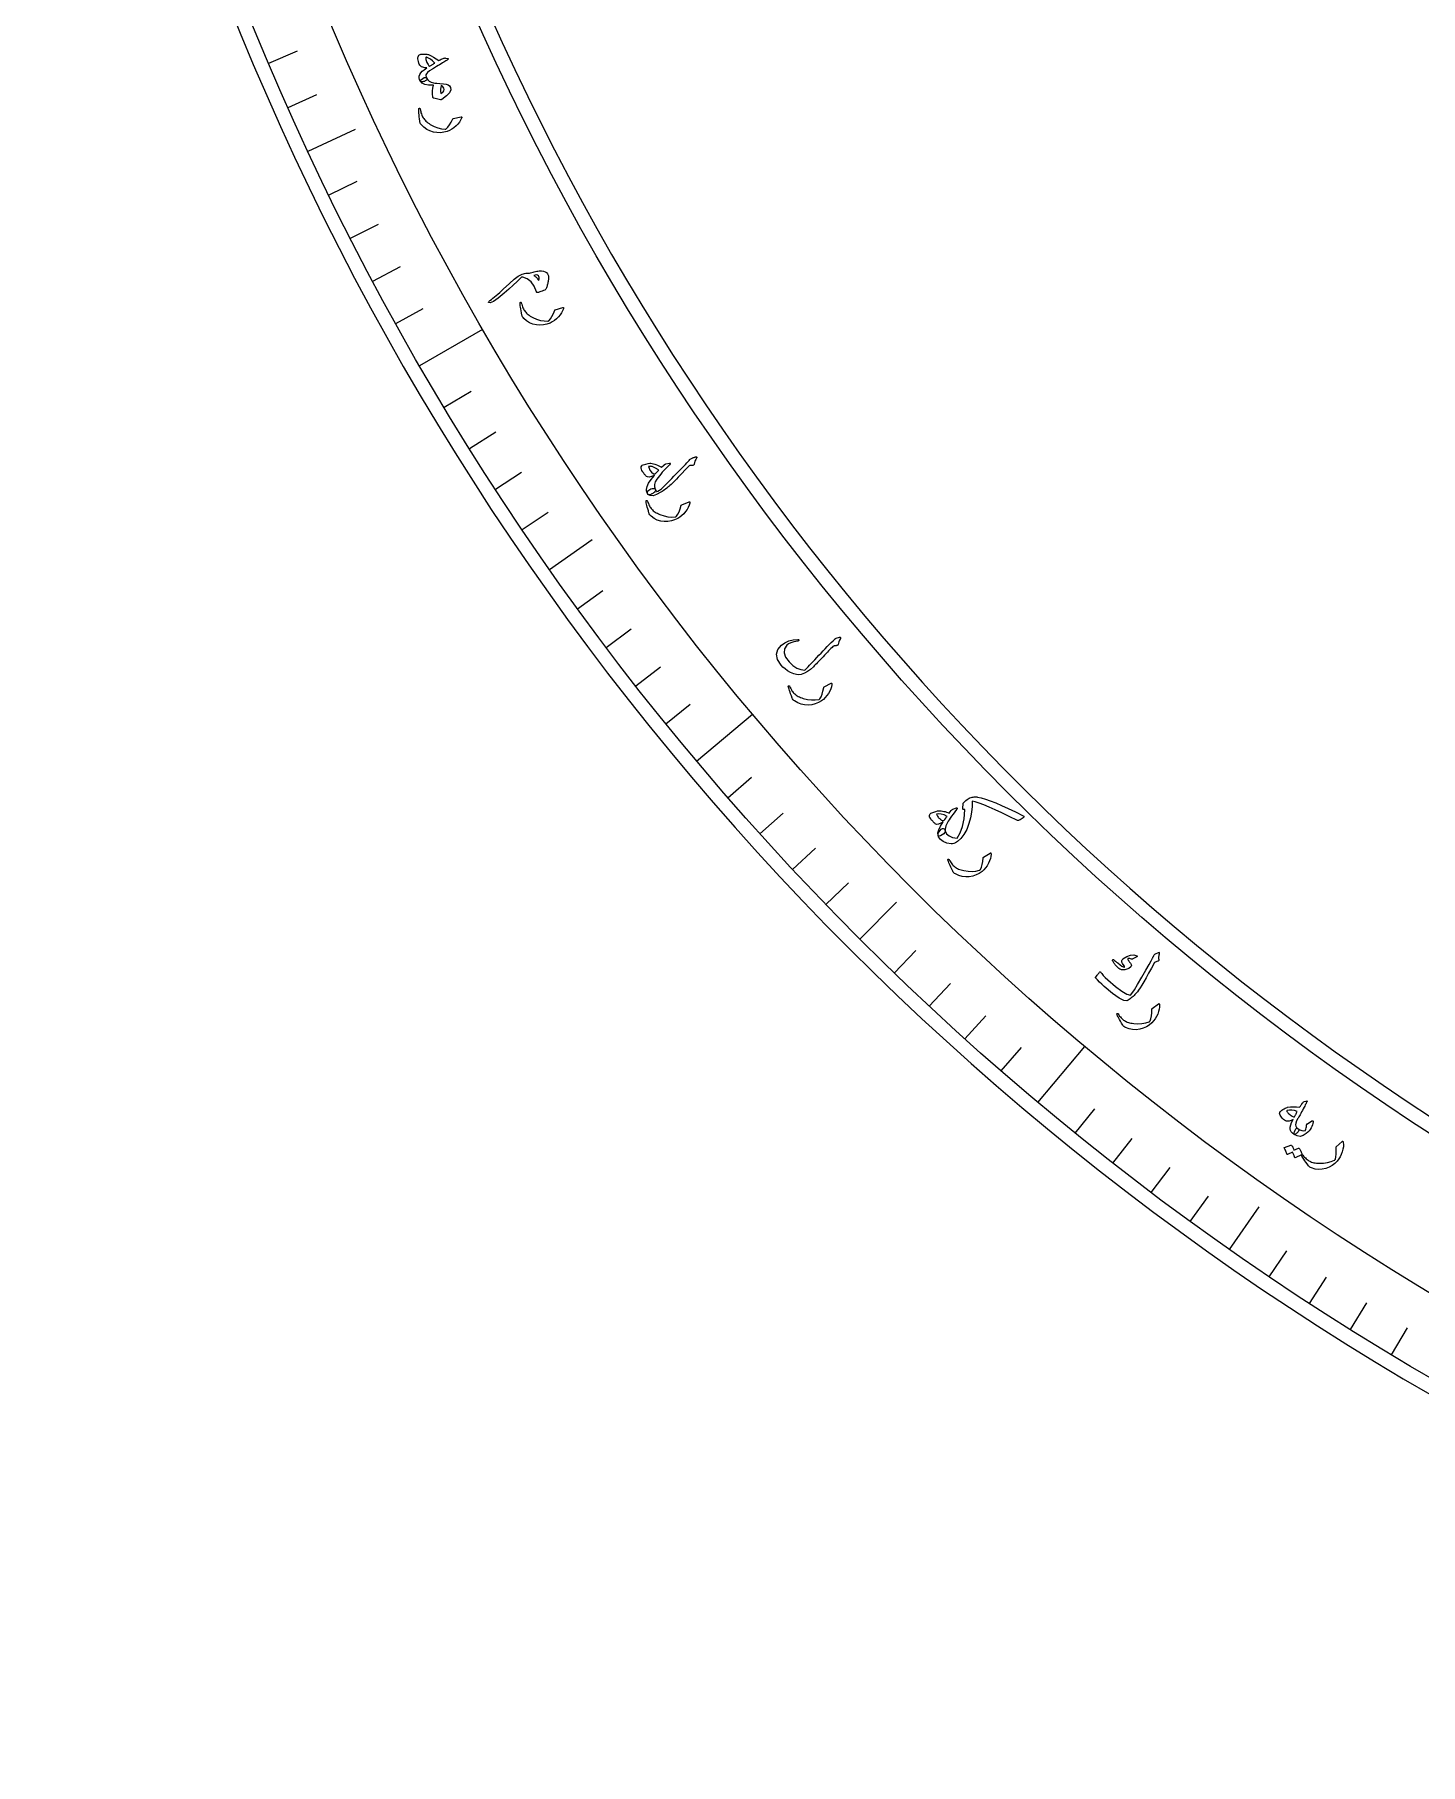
# Model space of a CAD drawing. Header units: millimetres. Extents: x -92 to 92, y -92 to 131.
# Drawn here: x -91.5 to -45.9, y -91.5 to -34.6 of the extents above; entities that cross this region are included whole.
import ezdxf

# ---------------------------------------------------------------- set-up
doc = ezdxf.new("R2010")
doc.units = ezdxf.units.MM
for name, color, linetype in [('CUT_INNER', 6, 'Continuous'), ('CUT_OUTER', 1, 'Continuous'), ('ENGRAVE', 7, 'Continuous'), ('ENGRAVE_FINE', 8, 'Continuous'), ('TEXT', 5, 'Continuous')]:
    doc.layers.add(name, color=color, linetype=linetype)

msp = doc.modelspace()

# ---------------------------------------------------------------- linework, layer by layer
at = {"layer": 'CUT_INNER'}
msp.add_arc((0, 0), 83.7225, 104.414063, 87.539062, dxfattribs=at)
at = {"layer": 'CUT_OUTER'}
msp.add_arc((0, 0), 91.5, 180, 0, dxfattribs=at)
at = {"layer": 'ENGRAVE'}
for points in [[(-82.5042, -38.4724), (-80.9535, -37.7492)], [(-78.8372, -45.5167), (-76.7627, -44.3189)], [(-74.5702, -52.2146), (-73.1685, -51.2332)], [(-69.7356, -58.5151), (-67.9006, -56.9753)], [(-64.3703, -64.3703), (-63.1604, -63.1604)], [(-58.5151, -69.7356), (-56.9753, -67.9006)], [(-52.2146, -74.5702), (-51.2332, -73.1685)]]:
    msp.add_lwpolyline(points, dxfattribs=at)
for radius in [91.0333, 88.6379, 84.1891]:
    msp.add_circle((0, 0), radius, dxfattribs=at)
at = {"layer": 'ENGRAVE_FINE'}
for points in [[(-83.7966, -35.5696), (-82.8516, -35.1684)], [(-83.1631, -37.0266), (-82.2252, -36.609)], [(-81.8202, -39.9064), (-80.8975, -39.4563)], [(-81.1113, -41.3283), (-80.1966, -40.8622)], [(-80.3777, -42.7376), (-79.4712, -42.2556)], [(-79.6196, -44.1338), (-78.7217, -43.6361)], [(-78.0308, -46.8856), (-77.1508, -46.3569)], [(-77.2007, -48.2403), (-76.33, -47.6963)], [(-76.347, -49.5803), (-75.486, -49.0212)], [(-75.4701, -50.9052), (-74.619, -50.3311)], [(-73.6475, -53.5081), (-72.817, -52.9046)], [(-72.7025, -54.7852), (-71.8826, -54.1674)], [(-71.7353, -56.0457), (-70.9263, -55.4137)], [(-70.7462, -57.2891), (-69.9484, -56.6431)], [(-68.7037, -59.7233), (-67.9289, -59.0497)], [(-67.651, -60.9132), (-66.888, -60.2263)], [(-66.5776, -62.0846), (-65.8267, -61.3844)], [(-65.4839, -63.2371), (-64.7454, -62.5239)], [(-63.2371, -65.4839), (-62.5239, -64.7454)], [(-62.0846, -66.5776), (-61.3844, -65.8267)], [(-60.9132, -67.651), (-60.2263, -66.888)], [(-59.7233, -68.7037), (-59.0497, -67.9289)], [(-57.2891, -70.7462), (-56.6431, -69.9484)], [(-56.0457, -71.7353), (-55.4137, -70.9263)], [(-54.7852, -72.7025), (-54.1674, -71.8826)], [(-53.5081, -73.6475), (-52.9046, -72.817)], [(-50.9052, -75.4701), (-50.3311, -74.619)], [(-49.5803, -76.347), (-49.0212, -75.486)], [(-48.2403, -77.2007), (-47.6963, -76.33)], [(-46.8856, -78.0308), (-46.3569, -77.1508)]]:
    msp.add_lwpolyline(points, dxfattribs=at)
at = {"layer": 'TEXT'}
for points in [[(-77.9233, -35.4184), (-77.9025, -35.4254), (-77.8959, -35.4353), (-77.9034, -35.4481), (-77.9251, -35.4639), (-77.9388, -35.4721), (-77.9576, -35.4836), (-77.9815, -35.4985), (-78.0106, -35.5168), (-78.0452, -35.5385), (-78.0857, -35.5636), (-78.1319, -35.592), (-78.1841, -35.6238), (-78.2353, -35.6551), (-78.2811, -35.6831), (-78.3216, -35.7078), (-78.3568, -35.7292), (-78.3865, -35.7472), (-78.4105, -35.7617), (-78.4289, -35.7729), (-78.4417, -35.7805), (-78.521, -35.8312), (-78.5791, -35.8784), (-78.6159, -35.9224), (-78.6313, -35.9629), (-78.6332, -35.9874), (-78.6295, -36.0143), (-78.6202, -36.0435), (-78.6052, -36.0751), (-78.5996, -36.0953), (-78.6021, -36.114), (-78.6128, -36.131), (-78.6315, -36.1465), (-78.6563, -36.1604), (-78.6827, -36.1715), (-78.7108, -36.1798), (-78.7404, -36.1853), (-78.7671, -36.1871), (-78.7883, -36.1853), (-78.8041, -36.18), (-78.8145, -36.1712), (-78.842, -36.1097), (-78.8551, -36.0518), (-78.8538, -35.9977), (-78.8381, -35.9472), (-78.8049, -35.8957), (-78.7543, -35.8427), (-78.6865, -35.7882), (-78.6014, -35.7323), (-78.6721, -35.7247), (-78.7312, -35.711), (-78.7786, -35.6913), (-78.8143, -35.6656), (-78.8342, -35.6406), (-78.852, -35.6086), (-78.8676, -35.5697), (-78.8811, -35.5239), (-78.8913, -35.4738), (-78.8965, -35.4302), (-78.8967, -35.3932), (-78.8918, -35.3627), (-78.8812, -35.3351), (-78.8668, -35.3136), (-78.8487, -35.2981), (-78.8268, -35.2887), (-78.7972, -35.2819), (-78.763, -35.2776), (-78.7242, -35.2759), (-78.6808, -35.2766), (-78.6364, -35.2791), (-78.6003, -35.2825), (-78.5726, -35.2869), (-78.5532, -35.2922), (-78.4664, -35.3308), (-78.3804, -35.3768), (-78.2953, -35.43), (-78.211, -35.4904), (-78.1676, -35.4671), (-78.13, -35.4474), (-78.0981, -35.4314), (-78.072, -35.419), (-78.0492, -35.4102), (-78.0277, -35.4051), (-78.0072, -35.4037), (-77.9879, -35.406)], [(-78.3457, -35.5712), (-78.4129, -35.5), (-78.481, -35.4446), (-78.55, -35.4049), (-78.6199, -35.381), (-78.628, -35.381), (-78.634, -35.3839), (-78.638, -35.3897), (-78.6401, -35.3985), (-78.6395, -35.4276), (-78.6356, -35.4575), (-78.6282, -35.4884), (-78.6174, -35.5203), (-78.6032, -35.553), (-78.5856, -35.5867), (-78.5646, -35.6212), (-78.5402, -35.6567), (-78.5356, -35.6618), (-78.5294, -35.6665), (-78.5216, -35.6709), (-78.5122, -35.6749), (-78.4938, -35.6649), (-78.4747, -35.654), (-78.4549, -35.6423), (-78.4344, -35.6297), (-78.4132, -35.6163), (-78.3914, -35.6021), (-78.3689, -35.5871), (-78.3457, -35.5712)], [(-77.8253, -36.3707), (-77.8172, -36.4551), (-77.8618, -36.5491), (-77.9591, -36.6528), (-78.109, -36.7662), (-78.1204, -36.7732), (-78.1313, -36.7774), (-78.1417, -36.779), (-78.1516, -36.7778), (-78.3714, -36.7251), (-78.3853, -36.7208), (-78.3961, -36.7133), (-78.4037, -36.7025), (-78.4083, -36.6885), (-78.4194, -36.5878), (-78.4198, -36.4885), (-78.4095, -36.3907), (-78.3886, -36.2944), (-78.5483, -36.2985), (-78.6725, -36.2793), (-78.7613, -36.2368), (-78.8145, -36.1712), (-78.8153, -36.1615), (-78.8101, -36.1486), (-78.7989, -36.1327), (-78.7817, -36.1137), (-78.7353, -36.0753), (-78.6952, -36.0507), (-78.6614, -36.04), (-78.6339, -36.0431), (-78.6254, -36.0484), (-78.6177, -36.0555), (-78.611, -36.0644), (-78.6052, -36.0751), (-78.5718, -36.124), (-78.5232, -36.1645), (-78.4595, -36.1966), (-78.3806, -36.2201), (-78.3381, -36.2268), (-78.2697, -36.2344), (-78.1754, -36.2431), (-78.0553, -36.2527), (-77.9729, -36.2654), (-77.9071, -36.2893), (-77.8579, -36.3244), (-77.8253, -36.3707)], [(-78.1302, -36.31), (-78.1463, -36.3704), (-78.1532, -36.4336), (-78.151, -36.4996), (-78.1396, -36.5684), (-78.0955, -36.5438), (-78.0641, -36.514), (-78.0452, -36.4793), (-78.0389, -36.4395), (-78.0446, -36.3997), (-78.0617, -36.3648), (-78.0903, -36.335), (-78.1302, -36.31)], [(-77.4758, -37.3397), (-77.471, -37.339), (-77.4669, -37.339), (-77.4636, -37.3397), (-77.461, -37.3411), (-77.4573, -37.3473), (-77.4564, -37.3566), (-77.4582, -37.369), (-77.4628, -37.3845), (-77.4925, -37.4505), (-77.5327, -37.5147), (-77.5835, -37.5769), (-77.6447, -37.6372), (-77.7142, -37.6947), (-77.7862, -37.7442), (-77.8607, -37.7857), (-77.9376, -37.8191), (-78.0469, -37.8467), (-78.1586, -37.859), (-78.2727, -37.8559), (-78.3893, -37.8374), (-78.5035, -37.8027), (-78.608, -37.7504), (-78.7028, -37.6803), (-78.7878, -37.5925), (-78.8071, -37.5673), (-78.8221, -37.54), (-78.8327, -37.5106), (-78.839, -37.4792), (-78.8474, -37.4039), (-78.8543, -37.3356), (-78.8598, -37.2744), (-78.8639, -37.2203), (-78.8665, -37.1733), (-78.8676, -37.1337), (-78.8672, -37.1014), (-78.8652, -37.0765), (-78.8636, -37.0707), (-78.8615, -37.0662), (-78.8589, -37.0628), (-78.8557, -37.0606), (-78.851, -37.0589), (-78.8462, -37.0582), (-78.8413, -37.0586), (-78.8362, -37.06), (-78.8316, -37.0626), (-78.828, -37.0668), (-78.8255, -37.0726), (-78.824, -37.0799), (-78.8158, -37.125), (-78.8065, -37.1674), (-78.7961, -37.2072), (-78.7846, -37.2443), (-78.772, -37.2791), (-78.758, -37.3118), (-78.7427, -37.3425), (-78.726, -37.3711), (-78.7072, -37.3985), (-78.6855, -37.4259), (-78.6608, -37.453), (-78.6331, -37.48), (-78.6024, -37.5068), (-78.5684, -37.5332), (-78.5311, -37.5594), (-78.4907, -37.5852), (-78.3677, -37.653), (-78.2454, -37.7028), (-78.1239, -37.7344), (-78.0033, -37.7481), (-77.994, -37.7482), (-77.9844, -37.7461), (-77.9744, -37.7416), (-77.9642, -37.7349), (-77.9113, -37.6793), (-77.8579, -37.6065), (-77.8039, -37.5163), (-77.7492, -37.409), (-77.7451, -37.4035), (-77.7411, -37.3994), (-77.737, -37.3967), (-77.733, -37.3955)], [(-75.2298, -42.4822), (-75.1908, -42.4682), (-75.1514, -42.4552), (-75.1115, -42.4433), (-75.0713, -42.4324), (-75.0308, -42.423), (-74.9901, -42.4155), (-74.9492, -42.4099), (-74.9082, -42.4063), (-74.8305, -42.4055), (-74.7653, -42.4133), (-74.7125, -42.4295), (-74.6721, -42.4542), (-74.6313, -42.5036), (-74.6082, -42.5703), (-74.6027, -42.6545), (-74.6147, -42.7562), (-74.6203, -42.7855), (-74.6269, -42.8146), (-74.6343, -42.8435), (-74.6425, -42.8722), (-74.6516, -42.9008), (-74.6613, -42.9294), (-74.6717, -42.9581), (-74.6829, -42.9868), (-74.69, -43.0023), (-74.6984, -43.0149), (-74.7082, -43.0246), (-74.7193, -43.0313), (-74.7688, -43.0499), (-74.8132, -43.0662), (-74.8524, -43.0803), (-74.8865, -43.0922), (-74.9149, -43.1017), (-74.9371, -43.1087), (-74.9532, -43.1133), (-74.9631, -43.1155), (-74.9771, -43.1149), (-74.9884, -43.1101), (-74.9969, -43.1011), (-75.0026, -43.0879), (-75.0773, -42.9016), (-75.177, -42.7597), (-75.302, -42.6618), (-75.4526, -42.6081), (-75.4679, -42.607), (-75.4815, -42.6089), (-75.4934, -42.6139), (-75.5035, -42.622), (-75.6313, -42.7464), (-75.7661, -42.8726), (-75.9078, -43.0008), (-76.0565, -43.1309), (-76.2607, -43.2986), (-76.4145, -43.4073), (-76.5181, -43.4568), (-76.5716, -43.447), (-76.5758, -43.433), (-76.5708, -43.4172), (-76.5565, -43.3996), (-76.533, -43.3801), (-76.4816, -43.3436), (-76.4291, -43.3039), (-76.3755, -43.261), (-76.3207, -43.2149), (-76.2648, -43.1658), (-76.2078, -43.1143), (-76.1496, -43.0603), (-76.0902, -43.0039), (-75.8907, -42.8148), (-75.7283, -42.6727), (-75.6031, -42.5772), (-75.5152, -42.5283), (-75.4709, -42.5117), (-75.4289, -42.4984), (-75.3892, -42.4885), (-75.3519, -42.4819), (-75.3171, -42.4783), (-75.2852, -42.4771), (-75.2561, -42.4784), (-75.2298, -42.4822)], [(-75.0818, -42.5516), (-75.0615, -42.5673), (-75.0413, -42.5846), (-75.0212, -42.6033), (-75.0012, -42.6236), (-74.9812, -42.6452), (-74.9615, -42.6681), (-74.942, -42.6921), (-74.9228, -42.7174), (-74.9154, -42.6622), (-74.9152, -42.6181), (-74.9223, -42.5852), (-74.9367, -42.5635), (-74.9653, -42.544), (-74.9989, -42.5355), (-75.0378, -42.5381), (-75.0818, -42.5516)], [(-74.1319, -43.603), (-74.1271, -43.6019), (-74.1231, -43.6016), (-74.1197, -43.602), (-74.117, -43.6032), (-74.1128, -43.609), (-74.1111, -43.6182), (-74.1119, -43.6307), (-74.1152, -43.6465), (-74.1393, -43.7148), (-74.1741, -43.7821), (-74.2196, -43.8483), (-74.2757, -43.9134), (-74.3402, -43.9765), (-74.4078, -44.0317), (-74.4786, -44.0792), (-74.5525, -44.1189), (-74.6591, -44.1554), (-74.7694, -44.1769), (-74.8835, -44.1832), (-75.0012, -44.1743), (-75.1178, -44.1492), (-75.2263, -44.1057), (-75.3266, -44.0437), (-75.4186, -43.9632), (-75.4399, -43.9396), (-75.457, -43.9136), (-75.47, -43.8852), (-75.4789, -43.8544), (-75.4935, -43.7801), (-75.506, -43.7126), (-75.5166, -43.6521), (-75.5251, -43.5985), (-75.5316, -43.5519), (-75.5359, -43.5125), (-75.5381, -43.4803), (-75.5382, -43.4553), (-75.5372, -43.4494), (-75.5354, -43.4447), (-75.5331, -43.4411), (-75.5301, -43.4386), (-75.5255, -43.4366), (-75.5208, -43.4355), (-75.5158, -43.4355), (-75.5107, -43.4364), (-75.5059, -43.4387), (-75.502, -43.4426), (-75.499, -43.4481), (-75.4969, -43.4553), (-75.4849, -43.4995), (-75.4722, -43.541), (-75.4586, -43.5798), (-75.4441, -43.6159), (-75.4286, -43.6495), (-75.412, -43.681), (-75.3942, -43.7103), (-75.3752, -43.7374), (-75.3542, -43.7632), (-75.3303, -43.7886), (-75.3034, -43.8137), (-75.2736, -43.8383), (-75.2408, -43.8624), (-75.2047, -43.886), (-75.1655, -43.909), (-75.123, -43.9314), (-74.9948, -43.9888), (-74.8689, -44.0283), (-74.7452, -44.0499), (-74.6239, -44.0535), (-74.6146, -44.0529), (-74.6052, -44.0499), (-74.5956, -44.0447), (-74.586, -44.0371), (-74.5378, -43.9774), (-74.4906, -43.9004), (-74.4442, -43.8061), (-74.3986, -43.6946), (-74.395, -43.6888), (-74.3913, -43.6844), (-74.3875, -43.6814), (-74.3836, -43.6798)], [(-71.0436, -49.2536), (-71.0949, -49.3427), (-71.1202, -49.4271), (-71.1195, -49.5068), (-71.0927, -49.5819), (-71.0862, -49.603), (-71.0889, -49.6254), (-71.1007, -49.6492), (-71.1218, -49.6743), (-71.1343, -49.6858), (-71.1474, -49.6969), (-71.1611, -49.7077), (-71.1755, -49.7181), (-71.1906, -49.7278), (-71.2064, -49.7365), (-71.2229, -49.7441), (-71.2402, -49.7507), (-71.2698, -49.7596), (-71.2939, -49.7631), (-71.3125, -49.7611), (-71.3255, -49.7536), (-71.3501, -49.7183), (-71.3675, -49.6799), (-71.3776, -49.6384), (-71.3805, -49.5939), (-71.361, -49.4905), (-71.3114, -49.3782), (-71.2317, -49.257), (-71.1219, -49.1269), (-71.2162, -49.1616), (-71.2915, -49.1785), (-71.3481, -49.1776), (-71.3857, -49.1591), (-71.3999, -49.1447), (-71.4141, -49.1291), (-71.4285, -49.1121), (-71.443, -49.0939), (-71.4577, -49.0742), (-71.4726, -49.053), (-71.4879, -49.0302), (-71.5034, -49.0059), (-71.5305, -48.9601), (-71.549, -48.9234), (-71.5591, -48.8956), (-71.5607, -48.8768), (-71.5534, -48.8393), (-71.5395, -48.8102), (-71.5192, -48.7895), (-71.4923, -48.7773), (-71.3989, -48.7529), (-71.3248, -48.7367), (-71.27, -48.7285), (-71.2344, -48.7284), (-71.195, -48.7344), (-71.1543, -48.7434), (-71.1124, -48.7554), (-71.0692, -48.7703), (-71.0247, -48.7882), (-70.9789, -48.8091), (-70.9318, -48.8329), (-70.8834, -48.8597), (-70.8078, -48.789), (-70.7984, -48.781), (-70.7896, -48.7738), (-70.7816, -48.7671), (-70.7742, -48.7612), (-70.7673, -48.7562), (-70.7608, -48.7524), (-70.7547, -48.7498), (-70.7488, -48.7484), (-70.6209, -48.722), (-70.6019, -48.7215), (-70.5963, -48.7306), (-70.6043, -48.7495), (-70.6258, -48.778), (-70.6898, -48.8401), (-70.7503, -48.9016), (-70.8074, -48.9625), (-70.861, -49.0228), (-70.9113, -49.0822), (-70.9585, -49.1405), (-71.0026, -49.1976), (-71.0436, -49.2536)], [(-69.7709, -48.5155), (-69.7582, -48.5122), (-69.7475, -48.5123), (-69.7387, -48.5156), (-69.732, -48.5222), (-69.7284, -48.5299), (-69.7277, -48.5384), (-69.7299, -48.5478), (-69.735, -48.5581), (-69.7649, -48.6062), (-69.7872, -48.6544), (-69.802, -48.7029), (-69.8093, -48.7514), (-69.8148, -48.7695), (-69.8256, -48.7828), (-69.8416, -48.7914), (-69.863, -48.7951), (-69.8751, -48.7957), (-69.8872, -48.7962), (-69.8995, -48.7966), (-69.9118, -48.7968), (-69.9241, -48.797), (-69.9364, -48.7974), (-69.9485, -48.7978), (-69.9606, -48.7984), (-69.9801, -48.8138), (-70.0301, -48.8632), (-70.1106, -48.9466), (-70.2214, -49.0641), (-70.2822, -49.1288), (-70.3396, -49.1893), (-70.3935, -49.2455), (-70.4439, -49.2974), (-70.491, -49.3447), (-70.5345, -49.3872), (-70.5745, -49.425), (-70.6111, -49.458), (-70.6461, -49.4882), (-70.6817, -49.5177), (-70.7179, -49.5463), (-70.7546, -49.5742), (-70.792, -49.6014), (-70.8302, -49.628), (-70.8692, -49.6539), (-70.9091, -49.6793), (-71.0489, -49.7554), (-71.1645, -49.793), (-71.2561, -49.7919), (-71.3234, -49.7522), (-71.3443, -49.7239), (-71.3522, -49.6952), (-71.3471, -49.6661), (-71.329, -49.6366), (-71.3025, -49.6095), (-71.272, -49.5875), (-71.2376, -49.5706), (-71.1992, -49.5588), (-71.1608, -49.5521), (-71.1305, -49.5533), (-71.1083, -49.5626), (-71.0942, -49.5798), (-71.0854, -49.5945), (-71.0775, -49.6077), (-71.0704, -49.6193), (-71.0642, -49.6294), (-71.0586, -49.6379), (-71.0531, -49.6448), (-71.0478, -49.65), (-71.0427, -49.6536), (-71.0048, -49.6412), (-70.9552, -49.6112), (-70.8937, -49.5635), (-70.8203, -49.4982), (-70.7779, -49.4577), (-70.7297, -49.4106), (-70.6759, -49.3568), (-70.6164, -49.2964), (-70.5509, -49.2293), (-70.4794, -49.1556), (-70.4016, -49.0754), (-70.3177, -48.9887), (-70.2358, -48.9037), (-70.1639, -48.8289), (-70.1021, -48.7643), (-70.0504, -48.7098), (-70.0086, -48.6656), (-69.9768, -48.6318), (-69.955, -48.6083), (-69.943, -48.5952), (-69.9264, -48.5796), (-69.9065, -48.5659), (-69.8833, -48.5542), (-69.8568, -48.5445), (-69.8428, -48.5406), (-69.8297, -48.5368), (-69.8176, -48.5331), (-69.8064, -48.5294), (-69.7962, -48.5259), (-69.7868, -48.5223), (-69.7784, -48.5189), (-69.7709, -48.5155)], [(-70.9785, -48.9563), (-70.9933, -48.9444), (-71.009, -48.9323), (-71.0256, -48.92), (-71.0431, -48.9076), (-71.0618, -48.8954), (-71.082, -48.8839), (-71.1036, -48.8729), (-71.1268, -48.8627), (-71.1497, -48.8528), (-71.1727, -48.8445), (-71.1957, -48.8377), (-71.2188, -48.8326), (-71.2419, -48.8292), (-71.2649, -48.8277), (-71.2877, -48.828), (-71.3105, -48.8301), (-71.2992, -48.8933), (-71.2691, -48.955), (-71.2203, -49.015), (-71.1527, -49.0733), (-71.1373, -49.0791), (-71.119, -49.0782), (-71.098, -49.0707), (-71.0741, -49.0565)], [(-69.9806, -49.9947), (-69.976, -49.9932), (-69.972, -49.9925), (-69.9686, -49.9926), (-69.9657, -49.9935), (-69.9611, -49.999), (-69.9586, -50.008), (-69.9583, -50.0205), (-69.9601, -50.0366), (-69.9782, -50.1068), (-70.0069, -50.1768), (-70.0463, -50.2468), (-70.0964, -50.3166), (-70.155, -50.3851), (-70.2175, -50.4462), (-70.2838, -50.4997), (-70.3539, -50.5458), (-70.4569, -50.5916), (-70.5649, -50.6228), (-70.6779, -50.6391), (-70.796, -50.6407), (-70.9144, -50.6261), (-71.0263, -50.5923), (-71.1316, -50.5394), (-71.2304, -50.4674), (-71.2537, -50.4458), (-71.2731, -50.4214), (-71.2885, -50.3943), (-71.3001, -50.3644), (-71.3212, -50.2916), (-71.3397, -50.2256), (-71.3555, -50.1662), (-71.3688, -50.1135), (-71.3793, -50.0677), (-71.3872, -50.0288), (-71.3922, -49.997), (-71.3945, -49.972), (-71.394, -49.9661), (-71.3927, -49.9613), (-71.3906, -49.9575), (-71.3879, -49.9548), (-71.3835, -49.9523), (-71.3789, -49.9509), (-71.374, -49.9504), (-71.3687, -49.9508), (-71.3638, -49.9527), (-71.3595, -49.9562), (-71.356, -49.9615), (-71.3533, -49.9684), (-71.3375, -50.0114), (-71.3211, -50.0517), (-71.3042, -50.0891), (-71.2865, -50.1237), (-71.2682, -50.1558), (-71.2488, -50.1857), (-71.2285, -50.2133), (-71.2072, -50.2386), (-71.184, -50.2625), (-71.1579, -50.2857), (-71.1289, -50.3083), (-71.0971, -50.3302), (-71.0622, -50.3513), (-71.0242, -50.3716), (-70.9831, -50.391), (-70.9388, -50.4095), (-70.806, -50.4554), (-70.6771, -50.4836), (-70.552, -50.4941), (-70.4308, -50.487), (-70.4216, -50.4855), (-70.4125, -50.4818), (-70.4034, -50.4757), (-70.3945, -50.4673), (-70.3518, -50.4036), (-70.3116, -50.3227), (-70.2738, -50.2247), (-70.2382, -50.1096), (-70.2351, -50.1034), (-70.2318, -50.0987), (-70.2283, -50.0954), (-70.2245, -50.0935)], [(-65.0331, -54.4444), (-65.0242, -54.4427), (-65.0163, -54.4435), (-65.0093, -54.4466), (-65.0032, -54.4522), (-64.999, -54.4594), (-64.9979, -54.4675), (-64.9998, -54.4764), (-65.0047, -54.4863), (-65.0346, -54.5419), (-65.0573, -54.5937), (-65.0729, -54.6416), (-65.0814, -54.6855), (-65.0855, -54.6999), (-65.095, -54.711), (-65.1099, -54.7187), (-65.13, -54.7231), (-65.1407, -54.724), (-65.151, -54.725), (-65.1607, -54.726), (-65.1701, -54.7271), (-65.1789, -54.728), (-65.187, -54.7289), (-65.1944, -54.7295), (-65.2011, -54.73), (-65.2129, -54.7313), (-65.225, -54.7353), (-65.2374, -54.7419), (-65.25, -54.7513), (-65.282, -54.782), (-65.3164, -54.816), (-65.3532, -54.8533), (-65.3925, -54.894), (-65.4343, -54.9378), (-65.4788, -54.9847), (-65.526, -55.0346), (-65.5758, -55.0876), (-65.6247, -55.1413), (-65.6711, -55.1914), (-65.7149, -55.2379), (-65.7561, -55.2807), (-65.7947, -55.3202), (-65.8308, -55.3564), (-65.8643, -55.3895), (-65.8953, -55.4194), (-65.9904, -55.5038), (-66.0893, -55.5734), (-66.1919, -55.628), (-66.2983, -55.6677), (-66.3703, -55.6797), (-66.4516, -55.6731), (-66.5423, -55.6477), (-66.6423, -55.6035), (-66.7412, -55.5476), (-66.8268, -55.4889), (-66.8991, -55.4275), (-66.9582, -55.3635), (-67.0738, -55.1765), (-67.1097, -55.0043), (-67.066, -54.8471), (-66.9429, -54.705), (-66.8289, -54.6264), (-66.7014, -54.5688), (-66.5604, -54.5322), (-66.406, -54.5165), (-66.396, -54.5168), (-66.3881, -54.5191), (-66.3822, -54.5236), (-66.3783, -54.5301), (-66.3756, -54.5381), (-66.3748, -54.5454), (-66.376, -54.5517), (-66.3792, -54.5572), (-66.385, -54.564), (-66.3917, -54.5691), (-66.3994, -54.5726), (-66.4081, -54.5744), (-66.5336, -54.6017), (-66.6346, -54.6322), (-66.7109, -54.666), (-66.7625, -54.7032), (-66.8412, -54.823), (-66.8562, -54.9551), (-66.8076, -55.0995), (-66.6951, -55.2559), (-66.57, -55.3773), (-66.4424, -55.4627), (-66.3126, -55.512), (-66.1806, -55.5254), (-66.1476, -55.4951), (-66.1098, -55.4589), (-66.0672, -55.4168), (-66.0197, -55.3687), (-65.9674, -55.3145), (-65.9101, -55.254), (-65.848, -55.187), (-65.781, -55.1137), (-65.7111, -55.039), (-65.642, -54.9658), (-65.5737, -54.8941), (-65.5063, -54.824), (-65.4395, -54.7555), (-65.3733, -54.6888), (-65.3077, -54.6239), (-65.2428, -54.5607), (-65.1825, -54.4971), (-65.1746, -54.4911), (-65.1665, -54.4863), (-65.1584, -54.4825), (-65.1501, -54.4799)], [(-65.3089, -55.9599), (-65.3044, -55.958), (-65.3005, -55.9569), (-65.297, -55.9567), (-65.2942, -55.9574), (-65.289, -55.9625), (-65.2857, -55.9712), (-65.2843, -55.9836), (-65.2848, -55.9998), (-65.2965, -56.0713), (-65.319, -56.1436), (-65.3521, -56.2168), (-65.3958, -56.2907), (-65.4483, -56.3642), (-65.5051, -56.4305), (-65.5664, -56.4897), (-65.6322, -56.5417), (-65.7308, -56.5964), (-65.8356, -56.6369), (-65.9467, -56.6632), (-66.0642, -56.6752), (-66.1834, -56.671), (-66.2978, -56.6472), (-66.4074, -56.6038), (-66.5122, -56.5407), (-66.5373, -56.5213), (-66.5588, -56.4987), (-66.5765, -56.473), (-66.5907, -56.4443), (-66.6181, -56.3736), (-66.6423, -56.3095), (-66.6633, -56.2517), (-66.6812, -56.2004), (-66.6957, -56.1557), (-66.7069, -56.1177), (-66.7148, -56.0864), (-66.7193, -56.0618), (-66.7192, -56.0558), (-66.7184, -56.0509), (-66.7167, -56.0469), (-66.7142, -56.044), (-66.7101, -56.0411), (-66.7056, -56.0393), (-66.7007, -56.0384), (-66.6955, -56.0384), (-66.6903, -56.0398), (-66.6858, -56.0429), (-66.6819, -56.0478), (-66.6785, -56.0545), (-66.659, -56.096), (-66.6392, -56.1346), (-66.619, -56.1704), (-66.5984, -56.2033), (-66.5772, -56.2337), (-66.5553, -56.2618), (-66.5326, -56.2875), (-66.5092, -56.3108), (-66.484, -56.3325), (-66.456, -56.3534), (-66.4251, -56.3733), (-66.3915, -56.3923), (-66.3549, -56.4103), (-66.3152, -56.4271), (-66.2725, -56.4429), (-66.2268, -56.4574), (-66.0905, -56.4915), (-65.9596, -56.5082), (-65.8341, -56.5076), (-65.7139, -56.4899), (-65.7049, -56.4876), (-65.6962, -56.4831), (-65.6877, -56.4762), (-65.6795, -56.4671), (-65.6427, -56.3998), (-65.6097, -56.3157), (-65.5806, -56.2147), (-65.5554, -56.097), (-65.5528, -56.0906), (-65.5499, -56.0856), (-65.5467, -56.082), (-65.5431, -56.0798)], [(-58.9995, -60.3166), (-58.9781, -60.331), (-58.9713, -60.3468), (-58.979, -60.3641), (-59.0012, -60.3828), (-59.0996, -60.4441), (-59.1258, -60.4587), (-59.1489, -60.4675), (-59.1688, -60.4704), (-59.1856, -60.4674), (-59.4537, -60.3365), (-59.6983, -60.2196), (-59.9197, -60.1169), (-60.1179, -60.0287), (-60.2928, -59.9557), (-60.4447, -59.8984), (-60.5735, -59.857), (-60.6792, -59.8317), (-60.6792, -60.0139), (-60.6958, -60.1971), (-60.7291, -60.3815), (-60.7793, -60.5669), (-60.8544, -60.766), (-60.9428, -60.9319), (-61.0446, -61.0645), (-61.1599, -61.1636), (-61.2204, -61.1995), (-61.2749, -61.224), (-61.3237, -61.2373), (-61.3665, -61.2392), (-61.5094, -61.2118), (-61.6261, -61.1634), (-61.7164, -61.0941), (-61.7801, -61.0041), (-61.7959, -60.954), (-61.7925, -60.9023), (-61.77, -60.849), (-61.7285, -60.7941), (-61.6894, -60.7563), (-61.6542, -60.7345), (-61.6231, -60.7288), (-61.5958, -60.7391), (-61.5869, -60.7491), (-61.5783, -60.7642), (-61.5699, -60.7845), (-61.5617, -60.8101), (-61.5163, -60.9038), (-61.4354, -60.9759), (-61.319, -61.0263), (-61.1673, -61.0548), (-61.0699, -60.8786), (-60.9951, -60.6648), (-60.9424, -60.4135), (-60.9113, -60.1248), (-60.9124, -60.1185), (-60.9157, -60.114), (-60.9213, -60.1113), (-60.9292, -60.1103), (-60.9652, -60.1066), (-60.9731, -60.1052), (-60.9787, -60.1012), (-60.982, -60.0944), (-60.983, -60.0849), (-60.97, -59.9012), (-60.9644, -59.8917), (-60.948, -59.8742), (-60.9206, -59.8487), (-60.8824, -59.8151), (-60.8405, -59.7806), (-60.8041, -59.7541), (-60.7732, -59.7358), (-60.7479, -59.7255), (-60.7124, -59.7157), (-60.6782, -59.7079), (-60.6452, -59.7019), (-60.6136, -59.6979), (-60.583, -59.6956), (-60.5535, -59.695), (-60.5251, -59.696), (-60.4977, -59.6988), (-60.3771, -59.7242), (-60.2375, -59.7648), (-60.0789, -59.8203), (-59.9013, -59.8906), (-59.7046, -59.9756), (-59.4888, -60.0751), (-59.2538, -60.1888), (-58.9995, -60.3166)], [(-61.5617, -60.8101), (-61.5637, -60.8443), (-61.5801, -60.8779), (-61.6111, -60.911), (-61.6565, -60.9435), (-61.7137, -60.9738), (-61.756, -60.9875), (-61.7836, -60.9849), (-61.7964, -60.9658), (-61.7976, -60.8778), (-61.7692, -60.7737), (-61.7111, -60.6538), (-61.6233, -60.5179), (-61.7091, -60.5628), (-61.7792, -60.5891), (-61.8336, -60.5968), (-61.8721, -60.5857), (-61.8876, -60.5747), (-61.9034, -60.562), (-61.9195, -60.5476), (-61.936, -60.5314), (-61.9529, -60.5139), (-61.9703, -60.4954), (-61.9883, -60.4758), (-62.0069, -60.4552), (-62.0376, -60.417), (-62.06, -60.385), (-62.0741, -60.3593), (-62.0799, -60.3398), (-62.077, -60.3026), (-62.0677, -60.2725), (-62.0519, -60.2495), (-62.0296, -60.2337), (-61.9399, -60.197), (-61.8675, -60.1709), (-61.8126, -60.1554), (-61.775, -60.1504), (-61.7332, -60.1521), (-61.6911, -60.1558), (-61.6488, -60.1617), (-61.6061, -60.1697), (-61.5628, -60.1799), (-61.5184, -60.1925), (-61.4731, -60.2075), (-61.4269, -60.2248), (-61.3645, -60.1458), (-61.3516, -60.1295), (-61.3384, -60.1167), (-61.3251, -60.1072), (-61.3116, -60.1011), (-61.192, -60.0586), (-61.174, -60.0566), (-61.1672, -60.0646), (-61.1716, -60.0827), (-61.1872, -60.111), (-61.2468, -60.1905), (-61.301, -60.2639), (-61.3498, -60.3312), (-61.3933, -60.3923), (-61.431, -60.4473), (-61.4627, -60.4964), (-61.4883, -60.5396), (-61.5079, -60.5768), (-61.536, -60.6428), (-61.5544, -60.7037), (-61.563, -60.7594), (-61.5617, -60.8101)], [(-61.5004, -60.3362), (-61.5992, -60.2879), (-61.689, -60.2587), (-61.7698, -60.2488), (-61.8415, -60.2582), (-61.8372, -60.281), (-61.8272, -60.3059), (-61.8115, -60.3329), (-61.7902, -60.3621), (-61.7765, -60.3774), (-61.762, -60.3923), (-61.7469, -60.4067), (-61.7311, -60.4207), (-61.7143, -60.434), (-61.6964, -60.4465), (-61.6774, -60.458), (-61.6573, -60.4686), (-61.6281, -60.475), (-61.5984, -60.4647), (-61.568, -60.4376), (-61.5371, -60.3938), (-61.5245, -60.372), (-61.5141, -60.3551), (-61.5061, -60.3432), (-61.5004, -60.3362)], [(-60.0791, -61.5407), (-60.0748, -61.5384), (-60.071, -61.537), (-60.0676, -61.5365), (-60.0647, -61.5369), (-60.0591, -61.5415), (-60.0551, -61.5499), (-60.0526, -61.5622), (-60.0516, -61.5783), (-60.057, -61.6506), (-60.0729, -61.7246), (-60.0993, -61.8004), (-60.1364, -61.8779), (-60.182, -61.9557), (-60.2328, -62.0269), (-60.2886, -62.0913), (-60.3495, -62.1489), (-60.4428, -62.2122), (-60.5436, -62.2618), (-60.652, -62.2979), (-60.7679, -62.3202), (-60.887, -62.3267), (-61.0031, -62.3131), (-61.1162, -62.2796), (-61.2261, -62.2261), (-61.2528, -62.209), (-61.2762, -62.1884), (-61.2962, -62.1644), (-61.3128, -62.137), (-61.3464, -62.0691), (-61.3763, -62.0073), (-61.4023, -61.9517), (-61.4246, -61.9022), (-61.4431, -61.8589), (-61.4576, -61.8221), (-61.4682, -61.7916), (-61.4749, -61.7675), (-61.4754, -61.7615), (-61.475, -61.7565), (-61.4737, -61.7525), (-61.4714, -61.7493), (-61.4676, -61.7461), (-61.4633, -61.7438), (-61.4585, -61.7425), (-61.4533, -61.7421), (-61.448, -61.743), (-61.4432, -61.7457), (-61.4389, -61.7503), (-61.435, -61.7566), (-61.4119, -61.7962), (-61.3887, -61.8329), (-61.3653, -61.8667), (-61.3419, -61.8977), (-61.3181, -61.9261), (-61.2938, -61.9521), (-61.269, -61.9757), (-61.2435, -61.9969), (-61.2165, -62.0163), (-61.1867, -62.0345), (-61.1542, -62.0516), (-61.119, -62.0676), (-61.081, -62.0822), (-61.04, -62.0955), (-60.9961, -62.1074), (-60.9492, -62.1178), (-60.8105, -62.1396), (-60.6786, -62.1446), (-60.5536, -62.1329), (-60.4355, -62.1046), (-60.4267, -62.1015), (-60.4184, -62.0962), (-60.4106, -62.0887), (-60.4033, -62.0788), (-60.3725, -62.0086), (-60.3472, -61.9218), (-60.3272, -61.8187), (-60.3125, -61.6991), (-60.3105, -61.6926), (-60.3081, -61.6873), (-60.3052, -61.6834), (-60.3018, -61.6809)], [(-54.5245, -64.8389), (-54.5313, -64.869), (-54.5367, -64.8984), (-54.5407, -64.9272), (-54.5433, -64.9552), (-54.5443, -64.9826), (-54.5437, -65.0095), (-54.5414, -65.036), (-54.5375, -65.0619), (-54.538, -65.0742), (-54.5433, -65.0846), (-54.5536, -65.0929), (-54.5687, -65.0992), (-54.6529, -65.1288), (-54.6616, -65.1323), (-54.6685, -65.1357), (-54.6737, -65.1389), (-54.677, -65.1419), (-54.7786, -65.3276), (-54.8713, -65.4946), (-54.9551, -65.6429), (-55.0302, -65.7725), (-55.0966, -65.8831), (-55.1543, -65.9744), (-55.2033, -66.0465), (-55.2437, -66.0993), (-55.3241, -66.1956), (-55.3513, -66.2246), (-55.3801, -66.2526), (-55.4105, -66.2794), (-55.4424, -66.3051), (-55.4761, -66.3296), (-55.5116, -66.3528), (-55.5489, -66.3746), (-55.588, -66.3952), (-55.6863, -66.3919), (-55.8435, -66.3135), (-56.0591, -66.1596), (-56.3326, -65.9296), (-56.4149, -65.8542), (-56.4891, -65.7821), (-56.5552, -65.7135), (-56.6132, -65.6483), (-56.617, -65.6406), (-56.618, -65.6332), (-56.6163, -65.626), (-56.6118, -65.6191), (-56.588, -65.5879), (-56.5661, -65.5597), (-56.5461, -65.5345), (-56.5281, -65.5122), (-56.5118, -65.4927), (-56.497, -65.4757), (-56.4837, -65.4611), (-56.4719, -65.4491), (-56.4649, -65.4427), (-56.4589, -65.4409), (-56.4539, -65.4437), (-56.45, -65.4511), (-56.4164, -65.504), (-56.3664, -65.5644), (-56.3002, -65.6325), (-56.2176, -65.7081), (-55.963, -65.9249), (-55.7531, -66.0818), (-55.5885, -66.1792), (-55.4694, -66.2175), (-55.4195, -66.1577), (-55.3407, -66.039), (-55.233, -65.8616), (-55.0961, -65.6254), (-54.9605, -65.3878), (-54.8584, -65.2076), (-54.79, -65.0848), (-54.7553, -65.0193), (-54.7462, -65.001), (-54.7378, -64.9839), (-54.7299, -64.9679), (-54.7226, -64.9532), (-54.716, -64.9397), (-54.7102, -64.9277), (-54.7051, -64.917), (-54.7009, -64.9079), (-54.6906, -64.8888), (-54.6779, -64.8728), (-54.6631, -64.86), (-54.6459, -64.8504), (-54.5467, -64.8068), (-54.5395, -64.8044), (-54.5335, -64.8038), (-54.5287, -64.8051), (-54.525, -64.8084), (-54.5226, -64.8148), (-54.5217, -64.822), (-54.5223, -64.8301), (-54.5245, -64.8389)], [(-55.2552, -64.9179), (-55.252, -64.9215), (-55.2501, -64.9256), (-55.2496, -64.9303), (-55.2503, -64.9356), (-55.2522, -64.9392), (-55.2547, -64.9427), (-55.258, -64.946), (-55.2619, -64.9492), (-55.3903, -65.018), (-55.4042, -65.0243), (-55.4162, -65.0279), (-55.4264, -65.0289), (-55.4348, -65.0272), (-55.4649, -65.0135), (-55.4933, -65.005), (-55.52, -65.0018), (-55.5449, -65.0038), (-55.5536, -65.0086), (-55.5564, -65.0193), (-55.5534, -65.0357), (-55.5445, -65.0581), (-55.5369, -65.071), (-55.5287, -65.0841), (-55.52, -65.0972), (-55.5107, -65.1104), (-55.5007, -65.1238), (-55.4899, -65.1374), (-55.4783, -65.1513), (-55.4659, -65.1654), (-55.4343, -65.2278), (-55.4545, -65.2834), (-55.5265, -65.3324), (-55.6505, -65.3745), (-55.6933, -65.382), (-55.7308, -65.3843), (-55.7631, -65.3814), (-55.7901, -65.3733), (-55.8155, -65.3593), (-55.8469, -65.3357), (-55.8842, -65.3023), (-55.9274, -65.2592), (-55.9491, -65.2366), (-55.9688, -65.2144), (-55.9868, -65.1925), (-56.0029, -65.1709), (-56.0174, -65.1499), (-56.0308, -65.13), (-56.0429, -65.1111), (-56.0538, -65.0933), (-56.0586, -65.0801), (-56.0601, -65.0684), (-56.0584, -65.0583), (-56.0533, -65.0498), (-56.0456, -65.0432), (-56.0372, -65.0408), (-56.0284, -65.0428), (-56.019, -65.0489), (-55.9905, -65.0703), (-55.9586, -65.095), (-55.9233, -65.123), (-55.8846, -65.1544), (-55.8122, -65.2128), (-55.7534, -65.2557), (-55.7082, -65.2832), (-55.6766, -65.2952), (-55.6715, -65.2955), (-55.6672, -65.2939), (-55.6637, -65.2904), (-55.6611, -65.2848), (-55.6604, -65.2806), (-55.6614, -65.2754), (-55.664, -65.2691), (-55.6683, -65.2619), (-55.7128, -65.2003), (-55.7304, -65.1735), (-55.743, -65.1476), (-55.7505, -65.1226), (-55.753, -65.0986), (-55.7515, -65.0742), (-55.7451, -65.0532), (-55.7336, -65.0356), (-55.7171, -65.0215), (-55.5879, -64.9419), (-55.4678, -64.898), (-55.357, -64.8901), (-55.2552, -64.9179)], [(-54.5461, -66.4943), (-54.542, -66.4916), (-54.5383, -66.4899), (-54.535, -66.4891), (-54.532, -66.4892), (-54.5261, -66.4933), (-54.5213, -66.5013), (-54.5178, -66.5133), (-54.5154, -66.5293), (-54.5145, -66.6018), (-54.524, -66.6769), (-54.5438, -66.7547), (-54.574, -66.8351), (-54.6128, -66.9166), (-54.6572, -66.9918), (-54.7073, -67.0608), (-54.763, -67.1235), (-54.8505, -67.1946), (-54.9466, -67.2528), (-55.0515, -67.298), (-55.1651, -67.3303), (-55.2832, -67.347), (-55.4, -67.3435), (-55.5155, -67.3199), (-55.6296, -67.276), (-55.6578, -67.2613), (-55.6828, -67.2428), (-55.7048, -67.2206), (-55.7238, -67.1948), (-55.7631, -67.13), (-55.7981, -67.071), (-55.8289, -67.0178), (-55.8554, -66.9705), (-55.8775, -66.929), (-55.8952, -66.8935), (-55.9084, -66.864), (-55.9171, -66.8406), (-55.9181, -66.8347), (-55.9181, -66.8297), (-55.9172, -66.8255), (-55.9152, -66.8221), (-55.9116, -66.8187), (-55.9075, -66.816), (-55.9029, -66.8143), (-55.8977, -66.8134), (-55.8924, -66.8138), (-55.8874, -66.8162), (-55.8827, -66.8203), (-55.8783, -66.8263), (-55.8518, -66.8638), (-55.8255, -66.8983), (-55.7994, -66.93), (-55.7734, -66.9589), (-55.7472, -66.9851), (-55.7208, -67.0089), (-55.694, -67.0302), (-55.6668, -67.0491), (-55.6382, -67.0662), (-55.6069, -67.0818), (-55.5731, -67.096), (-55.5366, -67.1088), (-55.4975, -67.1202), (-55.4555, -67.1299), (-55.4107, -67.1379), (-55.3632, -67.1443), (-55.223, -67.154), (-55.0912, -67.1476), (-54.9677, -67.1252), (-54.8525, -67.0868), (-54.844, -67.083), (-54.8362, -67.077), (-54.8291, -67.0687), (-54.8226, -67.0583), (-54.798, -66.9856), (-54.7803, -66.8971), (-54.7692, -66.7926), (-54.7649, -66.6722), (-54.7635, -66.6655), (-54.7615, -66.6601), (-54.759, -66.6559), (-54.7558, -66.6531)], [(-49.6947, -69.6917), (-49.6733, -69.6873), (-49.6626, -69.6926), (-49.6627, -69.7075), (-49.6735, -69.732), (-49.6813, -69.7459), (-49.6918, -69.7653), (-49.705, -69.7902), (-49.721, -69.8206), (-49.7401, -69.8567), (-49.7626, -69.8987), (-49.7884, -69.9465), (-49.8175, -70.0001), (-49.8462, -70.0528), (-49.8718, -70.1), (-49.8945, -70.1417), (-49.9142, -70.1778), (-49.9309, -70.2083), (-49.9444, -70.2329), (-49.9548, -70.2518), (-49.962, -70.2648), (-50.0053, -70.3484), (-50.0319, -70.4184), (-50.0417, -70.4748), (-50.0347, -70.5176), (-50.0241, -70.5398), (-50.0074, -70.5612), (-49.9847, -70.5819), (-49.9559, -70.6017), (-49.9409, -70.6164), (-49.9338, -70.6338), (-49.9344, -70.6539), (-49.9429, -70.6767), (-49.9574, -70.7011), (-49.9747, -70.7239), (-49.9948, -70.7452), (-50.0178, -70.7648), (-50.0399, -70.7797), (-50.0591, -70.7888), (-50.0755, -70.7921), (-50.0889, -70.7897), (-50.1435, -70.7502), (-50.1839, -70.7067), (-50.2099, -70.6592), (-50.2216, -70.6077), (-50.2186, -70.5464), (-50.2014, -70.4752), (-50.17, -70.3941), (-50.1244, -70.3031), (-50.1894, -70.3319), (-50.2474, -70.3497), (-50.2983, -70.3564), (-50.3421, -70.352), (-50.3718, -70.3403), (-50.4032, -70.3216), (-50.4362, -70.2958), (-50.4708, -70.2628), (-50.5048, -70.2246), (-50.5311, -70.1895), (-50.5498, -70.1576), (-50.5608, -70.1287), (-50.5655, -70.0995), (-50.5639, -70.0737), (-50.5559, -70.0512), (-50.5417, -70.0321), (-50.5195, -70.0114), (-50.4921, -69.9906), (-50.4594, -69.9696), (-50.4214, -69.9484), (-50.3817, -69.9284), (-50.3488, -69.9133), (-50.3226, -69.9031), (-50.3032, -69.898), (-50.2086, -69.888), (-50.1112, -69.8847), (-50.0109, -69.8881), (-49.9077, -69.8982), (-49.8818, -69.8562), (-49.8592, -69.8204), (-49.8396, -69.7905), (-49.8232, -69.7667), (-49.8079, -69.7477), (-49.7917, -69.7325), (-49.7748, -69.721), (-49.7569, -69.7133)], [(-49.9838, -70.0356), (-50.0776, -70.0077), (-50.1643, -69.9938), (-50.2439, -69.994), (-50.3164, -70.0083), (-50.3234, -70.0123), (-50.3272, -70.0179), (-50.3277, -70.025), (-50.3251, -70.0336), (-50.31, -70.0584), (-50.2916, -70.0824), (-50.2697, -70.1055), (-50.2445, -70.1276), (-50.2158, -70.1488), (-50.1837, -70.1691), (-50.1482, -70.1885), (-50.1093, -70.207), (-50.1027, -70.2091), (-50.095, -70.2101), (-50.0861, -70.21), (-50.076, -70.2087), (-50.065, -70.1908), (-50.0539, -70.1718), (-50.0427, -70.1517), (-50.0312, -70.1306), (-50.0196, -70.1085), (-50.0079, -70.0852), (-49.9959, -70.0609), (-49.9838, -70.0356)], [(-49.6517, -70.4374), (-49.5019, -70.3489), (-49.4832, -70.3407), (-49.4705, -70.342), (-49.4637, -70.3529), (-49.4628, -70.3732), (-49.4718, -70.426), (-49.4862, -70.4776), (-49.5059, -70.5279), (-49.531, -70.5771), (-49.5618, -70.6251), (-49.5986, -70.6723), (-49.6415, -70.7185), (-49.6903, -70.7638), (-49.7882, -70.8292), (-49.8873, -70.8553), (-49.9875, -70.8421), (-50.0889, -70.7897), (-50.0948, -70.7755), (-50.0916, -70.7478), (-50.0792, -70.7066), (-50.0576, -70.652), (-50.0432, -70.6247), (-50.028, -70.6047), (-50.0121, -70.5919), (-49.9953, -70.5863), (-49.9854, -70.5867), (-49.9755, -70.5894), (-49.9657, -70.5944), (-49.9559, -70.6017), (-49.8966, -70.6409), (-49.8378, -70.6647), (-49.7797, -70.6732), (-49.7221, -70.6664), (-49.7188, -70.665), (-49.716, -70.6621), (-49.7137, -70.6577), (-49.7118, -70.6517), (-49.6993, -70.6164), (-49.6903, -70.5777), (-49.6848, -70.5358), (-49.6829, -70.4906), (-49.6812, -70.4742), (-49.6754, -70.4599), (-49.6656, -70.4476), (-49.6517, -70.4374)], [(-48.5073, -71.0197), (-48.5035, -71.0167), (-48.5, -71.0146), (-48.4968, -71.0136), (-48.4938, -71.0135), (-48.4875, -71.017), (-48.4821, -71.0246), (-48.4775, -71.0362), (-48.4737, -71.052), (-48.4665, -71.1241), (-48.4693, -71.1997), (-48.4823, -71.2789), (-48.5053, -71.3617), (-48.5368, -71.4463), (-48.5745, -71.5251), (-48.6183, -71.5982), (-48.6683, -71.6656), (-48.7492, -71.744), (-48.8399, -71.8104), (-48.9403, -71.8647), (-49.0507, -71.9068), (-49.1669, -71.9338), (-49.2835, -71.9405), (-49.4007, -71.9271), (-49.5182, -71.8935), (-49.5475, -71.8812), (-49.5741, -71.865), (-49.5979, -71.8449), (-49.6191, -71.8208), (-49.6639, -71.7597), (-49.704, -71.704), (-49.7393, -71.6537), (-49.7699, -71.6088), (-49.7956, -71.5695), (-49.8163, -71.5357), (-49.832, -71.5075), (-49.8427, -71.4849), (-49.8442, -71.4791), (-49.8447, -71.4741), (-49.8441, -71.4699), (-49.8424, -71.4663), (-49.8392, -71.4626), (-49.8354, -71.4596), (-49.8309, -71.4574), (-49.8258, -71.4561), (-49.8205, -71.4561), (-49.8153, -71.458), (-49.8102, -71.4617), (-49.8053, -71.4673), (-49.7757, -71.5022), (-49.7464, -71.5344), (-49.7176, -71.5637), (-49.6892, -71.5901), (-49.6609, -71.614), (-49.6324, -71.6353), (-49.6038, -71.6542), (-49.5751, -71.6707), (-49.5451, -71.6851), (-49.5126, -71.698), (-49.4777, -71.7092), (-49.4402, -71.7188), (-49.4002, -71.7266), (-49.3576, -71.7326), (-49.3123, -71.7367), (-49.2643, -71.7388), (-49.1239, -71.7363), (-48.9931, -71.7183), (-48.872, -71.6852), (-48.7607, -71.6368), (-48.7525, -71.6323), (-48.7453, -71.6256), (-48.7389, -71.6168), (-48.7334, -71.6058), (-48.7152, -71.5313), (-48.7053, -71.4415), (-48.7035, -71.3364), (-48.7097, -71.2162), (-48.7089, -71.2093), (-48.7074, -71.2038), (-48.7053, -71.1994), (-48.7024, -71.1964)], [(-49.9414, -71.2472), (-49.937, -71.2465), (-49.9322, -71.2475), (-49.927, -71.2503), (-49.9216, -71.2549), (-49.9062, -71.2772), (-49.892, -71.2998), (-49.879, -71.3228), (-49.8672, -71.3461), (-49.8566, -71.3699), (-49.847, -71.3945), (-49.8387, -71.4198), (-49.8314, -71.446), (-49.8311, -71.4526), (-49.8328, -71.4582), (-49.8366, -71.4628), (-49.8424, -71.4663), (-50.0557, -71.5546), (-50.0599, -71.5548), (-50.064, -71.5519), (-50.068, -71.546), (-50.0718, -71.5371), (-50.0738, -71.53), (-50.0776, -71.5194), (-50.0834, -71.5053), (-50.091, -71.4877), (-50.1006, -71.4664), (-50.1122, -71.4412), (-50.1257, -71.4121), (-50.1413, -71.379), (-50.3086, -71.4459), (-50.315, -71.447), (-50.3204, -71.4446), (-50.3249, -71.4385), (-50.3284, -71.4288), (-50.3314, -71.4205), (-50.3364, -71.4076), (-50.3433, -71.3901), (-50.3522, -71.3682), (-50.3633, -71.3415), (-50.377, -71.31), (-50.393, -71.2736), (-50.4116, -71.2322), (-50.4127, -71.2268), (-50.4119, -71.2226), (-50.4093, -71.2198), (-50.4048, -71.2182), (-50.1935, -71.1388), (-50.189, -71.138), (-50.1842, -71.1391), (-50.1791, -71.1419), (-50.1737, -71.1465), (-50.16, -71.1647), (-50.1475, -71.1834), (-50.1362, -71.2026), (-50.126, -71.2224), (-50.1169, -71.2426), (-50.1088, -71.263), (-50.1016, -71.2838), (-50.0955, -71.3048)]]:
    msp.add_lwpolyline(points, close=True, dxfattribs=at)

doc.saveas('drawing.dxf')
